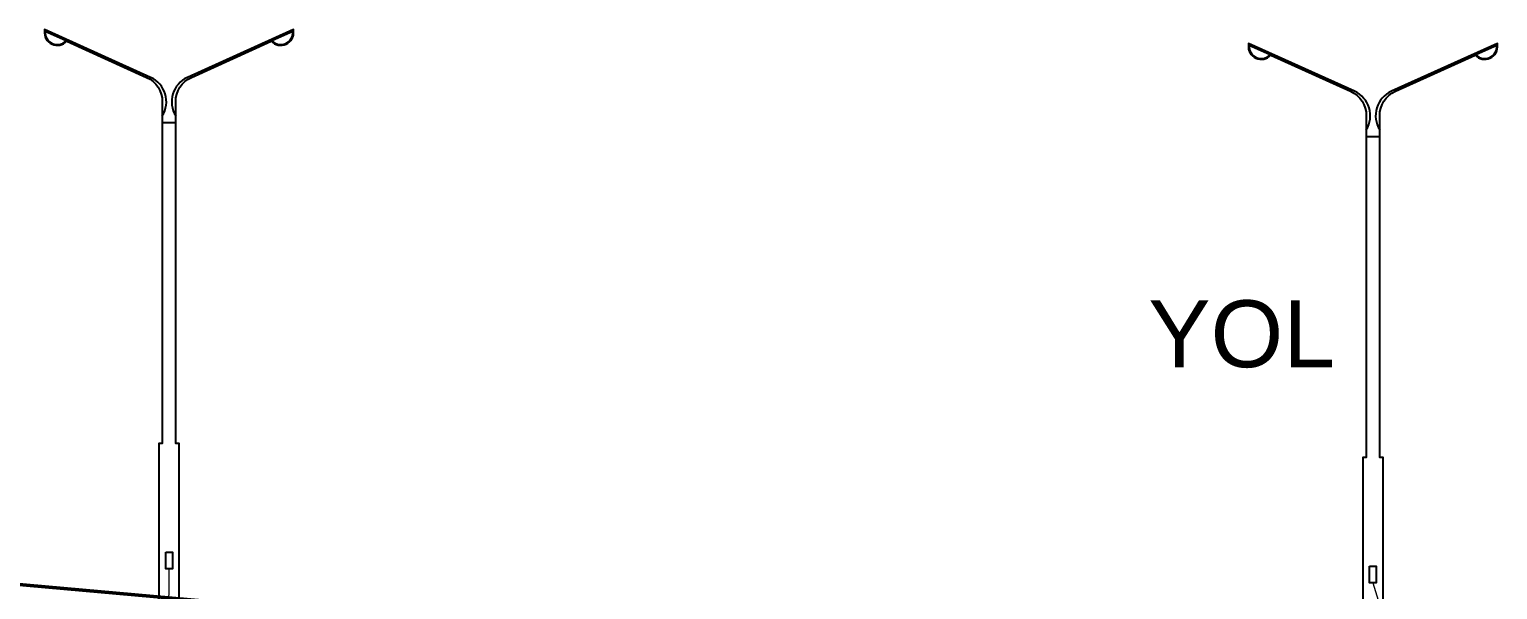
# Model space of a CAD drawing. Header units: millimetres. Extents: x 2046 to 14753, y 2361 to 29276.
# Drawn here: x 5561 to 6659, y 28068 to 28487 of the extents above; entities that cross this region are included whole.
import ezdxf

# ---------------------------------------------------------------- set-up
doc = ezdxf.new("R2010")
doc.units = ezdxf.units.MM
for name, color, linetype, lineweight in [('A.O. DUVAR', 7, 'Continuous', 50), ('ELK-YAZI', 2, 'Continuous', 25), ('TOPRAKLAMA', 44, 'Continuous', 18)]:
    doc.layers.add(name, color=color, linetype=linetype, lineweight=lineweight)
doc.styles.get("Standard").update_dxf_attribs({"font": 'arial.ttf'})

msp = doc.modelspace()

# ---------------------------------------------------------------- linework, layer by layer
at = {"layer": 'A.O. DUVAR'}
msp.add_line((4982.886, 28122.8), (5972.546, 28034.804), dxfattribs=at)
at = {"layer": 'ELK-YAZI'}
for p, q in [((5660.468, 28417.322), (5670.468, 28417.322)), ((6560.37, 28406.884), (6570.37, 28406.884))]:
    msp.add_line(p, q, dxfattribs=at)
for points in [[(5660.468, 28422.267, 0.45299298), (5651.701, 28451.03), (5572.333, 28486.878), (5572.333, 28485.523, 0.70844218), (5589.022, 28477.985), (5648.701, 28451.03, -0.29475434), (5660.468, 28432.803), (5660.468, 28177.322), (5657.968, 28177.322), (5657.968, 28061.349, -0.04675)], [(5672.968, 28061.349), (5672.968, 28177.322), (5670.468, 28177.322), (5670.468, 28417.322), (5670.468, 28432.803, -0.29475434), (5682.235, 28451.03), (5741.914, 28477.985, 0.70844218), (5758.603, 28485.523), (5758.603, 28486.878), (5679.235, 28451.03, 0.45299298), (5670.468, 28422.267)], [(6560.37, 28411.829, 0.45299298), (6551.603, 28440.592), (6472.235, 28476.44), (6472.235, 28475.085, 0.70844218), (6488.924, 28467.547), (6548.603, 28440.592, -0.29475434), (6560.37, 28422.365), (6560.37, 28166.884), (6557.87, 28166.884), (6557.87, 28050.911, -0.04675)], [(6572.87, 28050.911), (6572.87, 28166.884), (6570.37, 28166.884), (6570.37, 28406.884), (6570.37, 28422.365, -0.29475434), (6582.137, 28440.592), (6641.816, 28467.547, 0.70844218), (6658.505, 28475.085), (6658.505, 28476.44), (6579.137, 28440.592, 0.45299298), (6570.37, 28411.829)]]:
    msp.add_lwpolyline(points, format="xyb", dxfattribs=at)
for points in [[(5572.818, 28485.304, 0.69415037), (5588.538, 28478.204)], [(5742.399, 28478.204, 0.69415037), (5758.118, 28485.304)], [(6472.72, 28474.866, 0.69415037), (6488.439, 28467.766)], [(6642.3, 28467.766, 0.69415037), (6658.02, 28474.866)]]:
    msp.add_lwpolyline(points, format="xyb", close=True, dxfattribs=at)
for points in [[(5662.968, 28096.139), (5667.968, 28096.139), (5667.968, 28083.724), (5662.968, 28083.724)], [(6562.87, 28085.701), (6567.87, 28085.701), (6567.87, 28073.286), (6562.87, 28073.286)]]:
    msp.add_lwpolyline(points, close=True, dxfattribs=at)
at = {"layer": 'TOPRAKLAMA'}
for p, q in [((5665.263, 28029.498), (5665.468, 28083.724)), ((6565.37, 28073.286), (6580.646, 28022.714))]:
    msp.add_line(p, q, dxfattribs=at)

# ---------------------------------------------------------------- texts
at = {"layer": 'A.O. DUVAR'}
msp.add_text('YOL', height=50, dxfattribs=at).set_placement((6397.407, 28234.407, 135674.457))

doc.saveas('drawing.dxf')
